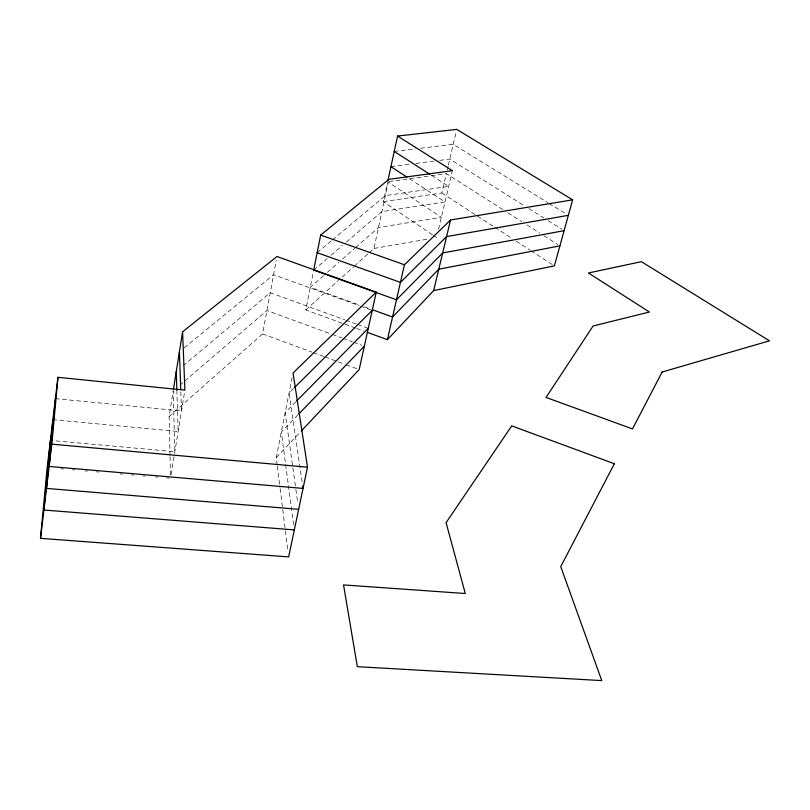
<?xml version="1.0" encoding="UTF-8"?>
<svg xmlns="http://www.w3.org/2000/svg" width="810" height="810" viewBox="0 0 810 810"><rect width="100%" height="100%" fill="white"/><g stroke="black" fill="none" stroke-linecap="round" stroke-linejoin="round"><path stroke-width="0.61" stroke-dasharray="4.05 3.04" d="M170.009 455.544L169.118 416.441L173.188 390.916L174.859 451.707L51.678 440.529M171.112 474.63L184.69 391.372M169.118 416.441L262.582 333.923L276.291 260.152M277.192 464.981L276.261 457.528L292.116 377.652M355.458 328.03L305.795 309.947L313.47 271.32M432.408 234.748L383.363 201.66L387.666 181.764L441.379 217.293L378.483 227.519L355.752 247.445M369.279 252.669L373.947 248.468L388.172 182.807M383.363 201.66L441.835 192.982L446.361 173.684L502.605 209.436M447.221 170.029L448.072 166.374M448.355 165.159L456.202 131.696M438.554 229.22L452.375 170.687M276.261 457.528L300.449 431.872M297.928 414.852L281.323 432.024L293.666 524.951M295.792 401.851L285.181 412.604L295.711 488.238M293.564 388.476L289.089 392.911L302.312 483.459M305.795 309.947L338.469 280.462M342.205 277.101L353.403 266.996M354.345 266.146L368.347 253.52M323.554 275.673L310.301 287.297L359.65 305.127M327.341 272.352L338.712 262.389M342.498 259.068L354.81 248.275M313.713 270.084L327.169 258.562M331.007 255.261L342.539 245.379M346.376 242.089L381.925 211.623L445.004 201.913L408.959 178.413M179.881 385.175L183.708 381.895M184.66 381.075L266.925 310.524L331.077 334.003M317.176 252.679L331.594 240.61M332.546 239.811L385.408 195.564L448.679 186.371L430.88 174.95M183.06 365.796L270.236 292.724L344.645 319.788M184.265 347.804L273.577 274.722L359.164 305.643M373.947 248.468L427.984 239.061M388.921 181.592L446.361 173.684M390.936 166.668L410.974 164.076M415.975 163.428L434.757 160.998M439.769 160.36L449.793 159.064L524.576 205.912M394.237 151.429L415.581 148.848M420.603 148.24L453.246 144.302L547.914 202.723M61.013 468.798L63.534 469.01M72.343 469.77L74.864 469.992M84.928 470.863L87.45 471.076M96.258 471.835L98.779 472.058M120.174 473.901L122.695 474.113M131.504 474.883L134.025 475.095M142.833 475.855L145.355 476.077M155.419 476.938L157.94 477.161M166.749 477.92L169.27 478.133M52.893 419.681L178.149 431.467L176.863 390.228M55.414 398.652L181.501 410.953L180.832 392.07M364.348 306.818L370.221 308.944M360.349 306.079L371.051 309.947M345.829 320.223L356.461 324.081M357.635 324.516L367.082 327.949M356.643 328.465L363.741 331.047M332.272 334.439L341.769 337.912M342.964 338.347L352.461 341.83M353.646 342.266L361.969 345.303M262.582 333.923L312.063 352.188M313.237 352.623L323.838 356.532M325.012 356.967L345.04 364.358M346.224 364.794L356.825 368.712M548.988 203.381L565.127 213.344M528.849 208.585L543.804 217.961M548.087 220.634L561.968 229.331M507.91 212.807L521.701 221.586M527.006 224.957L539.744 233.047M543.986 235.75L557.786 244.519M441.835 192.982L493.857 226.689M494.92 227.377L511.9 238.383M516.152 241.127L529.953 250.077M531.016 250.766L552.248 264.516M433.451 235.457L436.59 237.563M295.883 489.473L297.786 503.111M277.344 466.226L279.976 487.336M280.128 488.582L282.609 508.457M282.761 509.703L285.242 529.578M285.393 530.813L287.874 550.689M170.039 456.8L170.495 476.989"/><path stroke-width="1.21" d="M52.893 419.681L46.504 488.41L298.647 509.318M55.414 398.652L49.137 466.459L303.041 488.42L302.677 485.939M376.255 292.147L293.048 372.964L307.496 467.208L288.654 556.905L40.5 538.346L51.82 444.163L57.956 377.318L184.893 390.147L182.584 331.817L276.969 256.507L376.255 292.147L359.184 369.573L301.31 430.96M40.5 538.346L47.172 467.603L57.956 377.318M50.422 440.407L43.902 510.027L294.324 529.902M173.381 389.701L182.584 331.817M313.713 270.084L320.669 235.082L388.921 179.334L452.375 170.687L397.568 136.05L387.919 180.6M387.393 339.653L404.443 264.769L450.552 219.996L572.64 199.837L554.364 265.893L433.664 290.577L387.393 339.653L367.284 332.333M433.664 290.577L450.552 219.996M298.799 413.95L364.338 346.174M296.673 400.95L368.267 328.384M294.455 387.585L372.235 310.372M559.902 245.865L438.777 269.203L392.546 317.004L372.57 309.795M564.104 230.678L442.665 252.973L396.465 299.791L314.898 270.51M568.357 215.328L446.583 236.571L400.434 282.386L317.176 252.679M397.568 136.05L456.739 129.397L572.64 199.837M51.82 444.163L307.496 467.208M320.669 235.082L404.443 264.769M394.237 151.429L429.826 174.282M390.936 166.668L406.843 177.036M179.415 351.783L180.741 389.549M176.276 371.476L176.863 390.228M614.355 463.745L560.743 566.635L601.769 680.602L357.332 666.671L343.541 584.911L465.274 593.517L446.087 522.663L511.738 425.878L614.355 463.745M662.165 371.992L632.499 428.925L546.051 397.437L593.082 325.995L649.417 312.022L588.435 272.98L641.378 261.681L769.5 340.828L662.165 371.992"/></g></svg>
